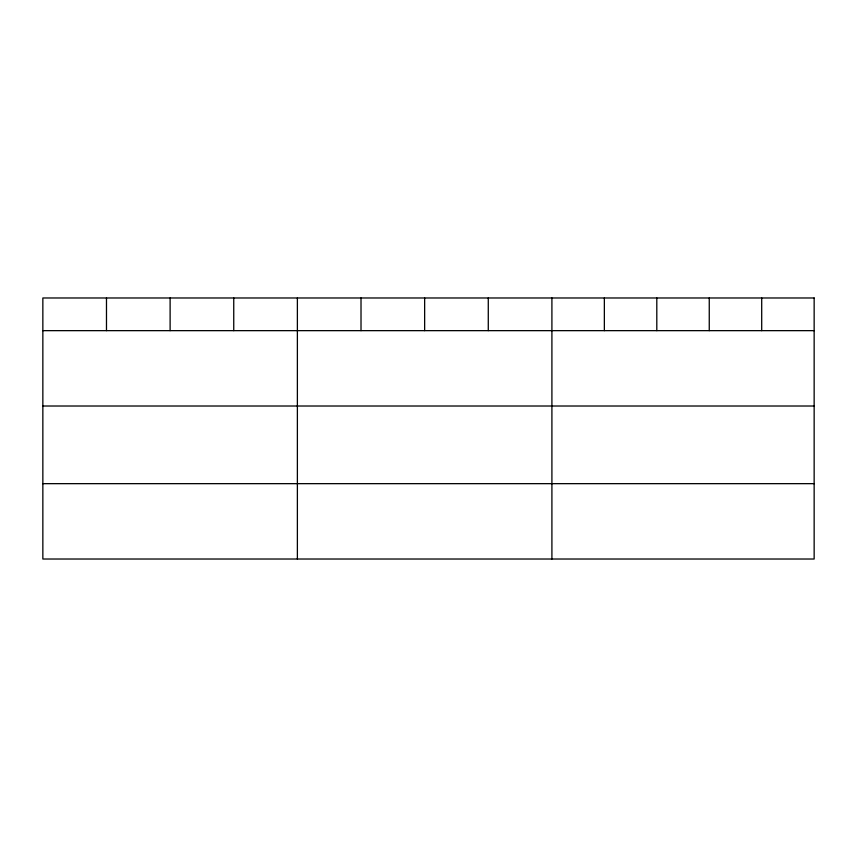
<?xml version="1.0" encoding="UTF-8"?>
<svg xmlns="http://www.w3.org/2000/svg" width="857" height="857" viewBox="0 0 857 857"><rect width="100%" height="100%" fill="white"/><g stroke="black" fill="none" stroke-linecap="round" stroke-linejoin="round"><path stroke-width="1.29" d="M42.85 330.652L814.15 330.652M42.85 406.014L814.15 406.014M42.85 483.659L814.15 483.659M761.702 297.979L761.702 330.652M709.253 297.979L709.253 330.652M656.805 297.979L656.805 330.652M604.356 297.979L604.356 330.652M551.908 297.979L551.908 559.021M488.276 297.979L488.276 330.652M424.644 297.979L424.644 330.652M361.011 297.979L361.011 330.652M297.379 297.979L297.379 559.021M233.747 297.979L233.747 330.652M170.115 297.979L170.115 330.652M106.482 297.979L106.482 330.652M814.15 297.979L42.85 297.979L42.85 559.021L814.15 559.021L814.15 297.979"/></g></svg>
